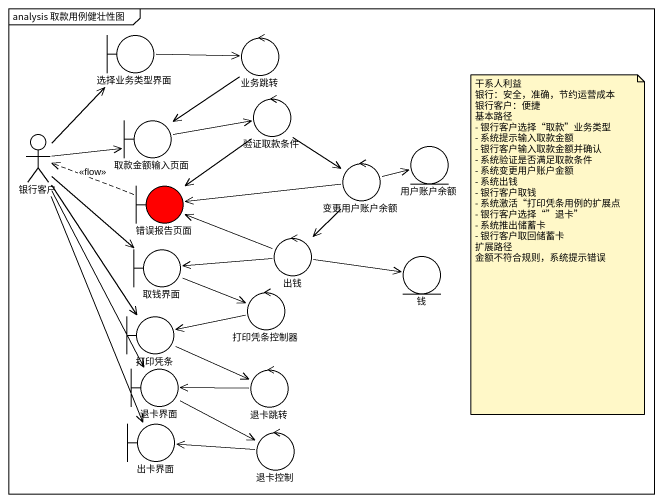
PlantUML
@startuml
mainframe analysis 取款用例健壮性图
boundary 选择业务类型界面
control 业务跳转
boundary 取款金额输入页面
control 验证取款条件
actor 银行客户
control 变更用户账户余额
entity 用户账户余额
boundary 错误报告页面 #FF0000
control 出钱
boundary 取钱界面
entity 钱
boundary 打印凭条
control 打印凭条控制器
boundary 退卡界面
control 退卡跳转
boundary 出卡界面
control 退卡控制
选择业务类型界面 -right-> 业务跳转
业务跳转 --> 取款金额输入页面
取款金额输入页面 -right-> 验证取款条件
验证取款条件 --> 变更用户账户余额
验证取款条件 --> 错误报告页面
银行客户 -up-> 选择业务类型界面
银行客户 -up-> 取款金额输入页面
银行客户 -right-> 取钱界面
银行客户 --> 打印凭条
银行客户 --> 退卡界面
银行客户 --> 出卡界面
变更用户账户余额 -right-> 用户账户余额
变更用户账户余额 -left-> 错误报告页面
变更用户账户余额 --> 出钱
错误报告页面 .left.> 银行客户 : <<flow>>
出钱 -left-> 错误报告页面
出钱 -left-> 取钱界面
出钱 -right-> 钱
取钱界面 -right-> 打印凭条控制器
打印凭条 -right-> 退卡跳转
打印凭条控制器 -left-> 打印凭条
退卡界面 -right-> 退卡控制
退卡跳转 -left-> 退卡界面
退卡控制 -left-> 出卡界面
note as N1
  干系人利益
  银行：安全，准确，节约运营成本
  银行客户：便捷
  基本路径
  - 银行客户选择“取款”业务类型
  - 系统提示输入取款金额
  - 银行客户输入取款金额并确认
  - 系统验证是否满足取款条件
  - 系统变更用户账户金额
  - 系统出钱
  - 银行客户取钱
  - 系统激活“打印凭条用例的扩展点
  - 银行客户选择“”退卡”
  - 系统推出储蓄卡
  - 银行客户取回储蓄卡
  扩展路径
  金额不符合规则，系统提示错误
end note
@enduml
